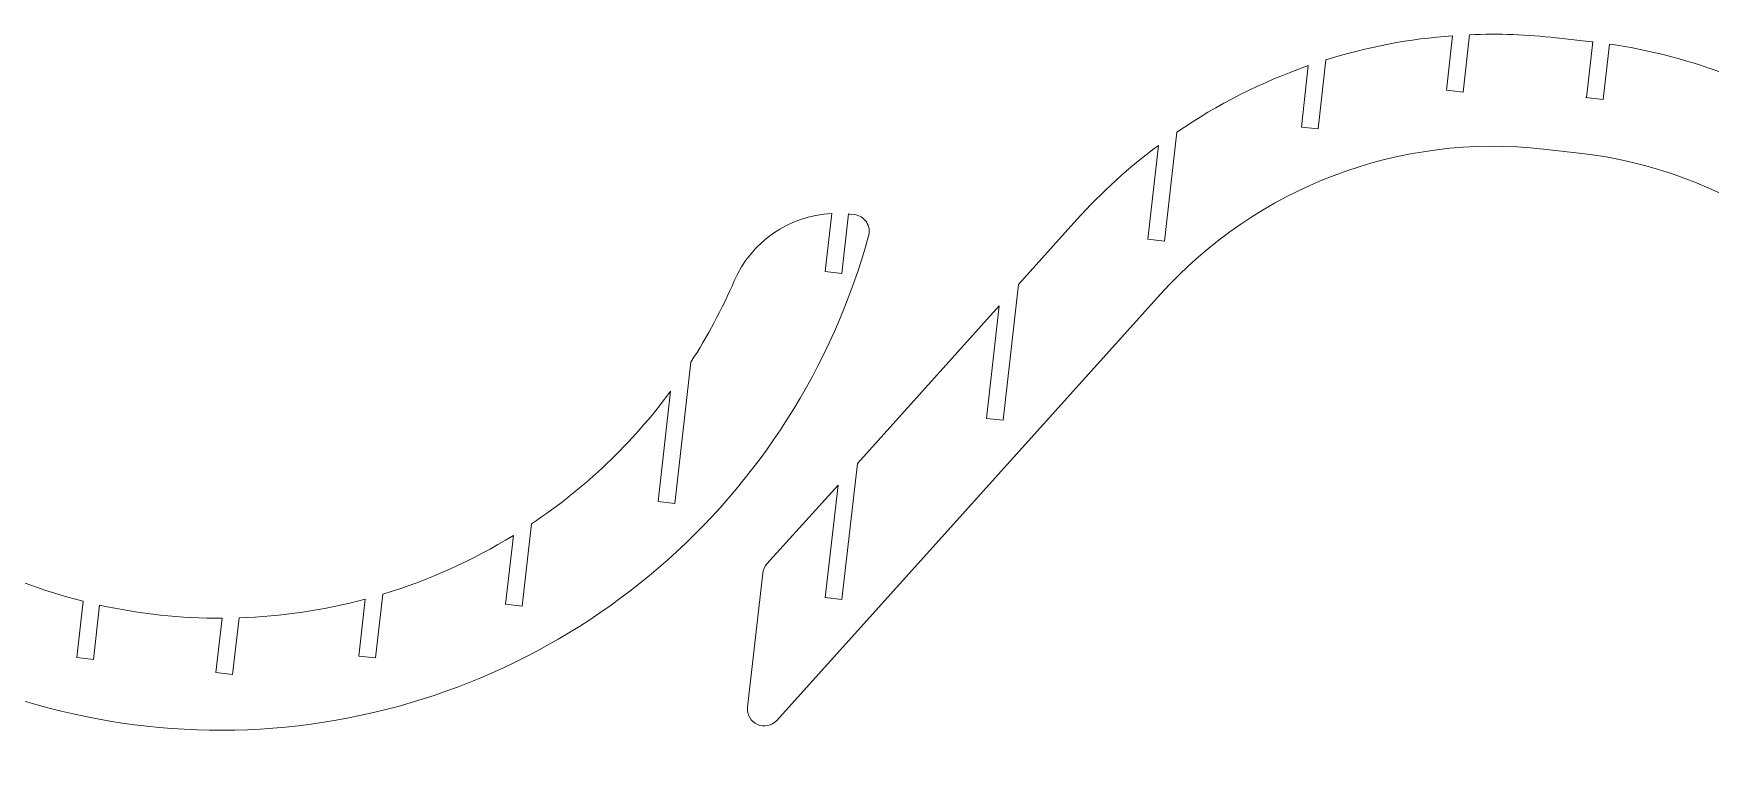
# Model space of a CAD drawing. Header units: millimetres. Extents: x -5830 to -1938, y -580 to 2011.
# Drawn here: x -5247.6 to -4948.2, y -409.8 to -280.5 of the extents above; entities that cross this region are included whole.
import ezdxf

# ---------------------------------------------------------------- set-up
doc = ezdxf.new("R2010")
doc.units = ezdxf.units.MM
doc.header["$MEASUREMENT"] = 0
doc.layers.add('layer 1', color=7, linetype='Continuous')

msp = doc.modelspace()

# ---------------------------------------------------------------- linework, layer by layer
at = {"layer": 'layer 1', "lineweight": 9}
for points in [[(-4994.212, -280.8865), (-5001.8954, -281.4451), (-5009.4885, -282.8897), (-5016.8402, -285.1915)], [(-4994.212, -280.8865), (-5001.8954, -281.4451), (-5009.4885, -282.8897), (-5016.8402, -285.1915)], [(-4995.3136, -290.6134), (-4995.3136, -290.6134), (-4994.212, -280.8865), (-4994.212, -280.8865)], [(-4995.3136, -290.6134), (-4995.3136, -290.6134), (-4994.212, -280.8865), (-4994.212, -280.8865)], [(-4992.3327, -290.951), (-4992.3327, -290.951), (-4991.1731, -280.712), (-4991.1731, -280.712)], [(-4992.3327, -290.951), (-4992.3327, -290.951), (-4991.1731, -280.712), (-4991.1731, -280.712)], [(-4975.7077, -281.2584), (-4980.841, -280.6771), (-4986.0116, -280.4944), (-4991.1731, -280.712)], [(-4975.7077, -281.2584), (-4980.841, -280.6771), (-4986.0116, -280.4944), (-4991.1731, -280.712)], [(-4969.3789, -281.9752), (-4969.3789, -281.9752), (-4975.7077, -281.2584), (-4975.7077, -281.2584)], [(-4969.3789, -281.9752), (-4969.3789, -281.9752), (-4975.7077, -281.2584), (-4975.7077, -281.2584)], [(-4970.3034, -291.9344), (-4970.3034, -291.9344), (-4969.1781, -281.9981), (-4969.1781, -281.9981)], [(-4970.3034, -291.9344), (-4970.3034, -291.9344), (-4969.1781, -281.9981), (-4969.1781, -281.9981)], [(-4969.1781, -281.9981), (-4969.245, -281.9904), (-4969.3119, -281.9828), (-4969.3789, -281.9752)], [(-4969.3789, -281.9752), (-4969.3789, -281.9752), (-4969.1781, -281.9979), (-4969.1781, -281.9979)], [(-4969.1781, -281.9981), (-4969.245, -281.9904), (-4969.3119, -281.9828), (-4969.3789, -281.9752)], [(-4969.3789, -281.9752), (-4969.3789, -281.9752), (-4969.1781, -281.9979), (-4969.1781, -281.9979)], [(-4967.3225, -292.272), (-4967.3225, -292.272), (-4966.2029, -282.3865), (-4966.2029, -282.3865)], [(-4967.3225, -292.272), (-4967.3225, -292.272), (-4966.2029, -282.3865), (-4966.2029, -282.3865)], [(-4944.7001, -288.0185), (-4951.6361, -285.3479), (-4958.8483, -283.4589), (-4966.2029, -282.3865)], [(-4944.7001, -288.0185), (-4951.6361, -285.3479), (-4958.8483, -283.4589), (-4966.2029, -282.3865)], [(-5019.9771, -286.2308), (-5028.2955, -289.1404), (-5036.1928, -293.1368), (-5043.4637, -298.1161)], [(-5019.9771, -286.2308), (-5028.2955, -289.1404), (-5036.1928, -293.1368), (-5043.4637, -298.1161)], [(-5021.22, -297.2054), (-5021.22, -297.2054), (-5019.9771, -286.2308), (-5019.9771, -286.2308)], [(-5021.22, -297.2054), (-5021.22, -297.2054), (-5019.9771, -286.2308), (-5019.9771, -286.2308)], [(-5018.239, -297.543), (-5018.239, -297.543), (-5016.8402, -285.1915), (-5016.8402, -285.1915)], [(-5018.239, -297.543), (-5018.239, -297.543), (-5016.8402, -285.1915), (-5016.8402, -285.1915)], [(-4992.3327, -290.951), (-4992.3327, -290.951), (-4995.3136, -290.6134), (-4995.3136, -290.6134)], [(-4992.3327, -290.951), (-4992.3327, -290.951), (-4995.3136, -290.6134), (-4995.3136, -290.6134)], [(-4970.5042, -291.9117), (-4970.5042, -291.9117), (-4967.3225, -292.272), (-4967.3225, -292.272)], [(-4970.5042, -291.9117), (-4970.5042, -291.9117), (-4967.3225, -292.272), (-4967.3225, -292.272)], [(-4977.9584, -301.1314), (-5003.6394, -298.223), (-5029.1435, -307.9005), (-5046.4307, -327.1131)], [(-4977.9584, -301.1314), (-5003.6394, -298.223), (-5029.1435, -307.9005), (-5046.4307, -327.1131)], [(-5045.668, -317.5796), (-5045.668, -317.5796), (-5043.4637, -298.1161), (-5043.4637, -298.1161)], [(-5045.668, -317.5796), (-5045.668, -317.5796), (-5043.4637, -298.1161), (-5043.4637, -298.1161)], [(-5018.239, -297.543), (-5018.239, -297.543), (-5021.22, -297.2054), (-5021.22, -297.2054)], [(-5018.239, -297.543), (-5018.239, -297.543), (-5021.22, -297.2054), (-5021.22, -297.2054)], [(-5046.7489, -300.4647), (-5052.0235, -304.3988), (-5056.8969, -308.844), (-5061.2982, -313.7355)], [(-5046.7489, -300.4647), (-5052.0235, -304.3988), (-5056.8969, -308.844), (-5061.2982, -313.7355)], [(-5048.6489, -317.242), (-5048.6489, -317.242), (-5046.7489, -300.4647), (-5046.7489, -300.4647)], [(-5048.6489, -317.242), (-5048.6489, -317.242), (-5046.7489, -300.4647), (-5046.7489, -300.4647)], [(-4971.6295, -301.8481), (-4971.6295, -301.8481), (-4977.9584, -301.1314), (-4977.9584, -301.1314)], [(-4971.6295, -301.8481), (-4971.6295, -301.8481), (-4977.9584, -301.1314), (-4977.9584, -301.1314)], [(-4910.419, -342.9976), (-4922.9052, -320.1327), (-4945.743, -304.7798), (-4971.6295, -301.8481)], [(-4910.419, -342.9976), (-4922.9052, -320.1327), (-4945.743, -304.7798), (-4971.6295, -301.8481)], [(-5105.0671, -312.635), (-5112.6799, -313.0043), (-5119.4211, -317.6685), (-5122.4504, -324.6624)], [(-5105.0671, -312.635), (-5112.6799, -313.0043), (-5119.4211, -317.6685), (-5122.4504, -324.6624)], [(-5106.2403, -322.994), (-5106.2403, -322.994), (-5105.0671, -312.635), (-5105.0671, -312.635)], [(-5106.2403, -322.994), (-5106.2403, -322.994), (-5105.0671, -312.635), (-5105.0671, -312.635)], [(-5103.2593, -323.3316), (-5103.2593, -323.3316), (-5102.0571, -312.7159), (-5102.0571, -312.7159)], [(-5103.2593, -323.3316), (-5103.2593, -323.3316), (-5102.0571, -312.7159), (-5102.0571, -312.7159)], [(-5101.8473, -312.7385), (-5101.9172, -312.7306), (-5101.9871, -312.7231), (-5102.0571, -312.7159)], [(-5101.8473, -312.7385), (-5101.9172, -312.7306), (-5101.9871, -312.7231), (-5102.0571, -312.7159)], [(-5101.8473, -312.7385), (-5101.8473, -312.7385), (-5101.0278, -312.8313), (-5101.0278, -312.8313)], [(-5101.8473, -312.7385), (-5101.8473, -312.7385), (-5101.0278, -312.8313), (-5101.0278, -312.8313)], [(-5071.7019, -325.298), (-5071.7019, -325.298), (-5061.2982, -313.7355), (-5061.2982, -313.7355)], [(-5071.7019, -325.298), (-5071.7019, -325.298), (-5061.2982, -313.7355), (-5061.2982, -313.7355)], [(-5045.668, -317.5796), (-5045.668, -317.5796), (-5048.6489, -317.242), (-5048.6489, -317.242)], [(-5045.668, -317.5796), (-5045.668, -317.5796), (-5048.6489, -317.242), (-5048.6489, -317.242)], [(-5103.2593, -323.3316), (-5103.2593, -323.3316), (-5106.2403, -322.994), (-5106.2403, -322.994)], [(-5103.2593, -323.3316), (-5103.2593, -323.3316), (-5106.2403, -322.994), (-5106.2403, -322.994)], [(-5130.2137, -339.1775), (-5127.2314, -334.5607), (-5124.6349, -329.7059), (-5122.4504, -324.6624)], [(-5130.2137, -339.1775), (-5127.2314, -334.5607), (-5124.6349, -329.7059), (-5122.4504, -324.6624)], [(-5074.4505, -349.5677), (-5074.4505, -349.5677), (-5071.7019, -325.298), (-5071.7019, -325.298)], [(-5074.4505, -349.5677), (-5074.4505, -349.5677), (-5071.7019, -325.298), (-5071.7019, -325.298)], [(-5114.8692, -403.1739), (-5114.8692, -403.1739), (-5046.4307, -327.1131), (-5046.4307, -327.1131)], [(-5114.8692, -403.1739), (-5114.8692, -403.1739), (-5046.4307, -327.1131), (-5046.4307, -327.1131)], [(-5100.4844, -357.2861), (-5100.4844, -357.2861), (-5075.1558, -329.1366), (-5075.1558, -329.1366)], [(-5100.4844, -357.2861), (-5100.4844, -357.2861), (-5075.1558, -329.1366), (-5075.1558, -329.1366)], [(-5077.4314, -349.2301), (-5077.4314, -349.2301), (-5075.1558, -329.1366), (-5075.1558, -329.1366)], [(-5077.4314, -349.2301), (-5077.4314, -349.2301), (-5075.1558, -329.1366), (-5075.1558, -329.1366)], [(-5133.0712, -364.409), (-5133.0712, -364.409), (-5130.2137, -339.1775), (-5130.2137, -339.1775)], [(-5133.0712, -364.409), (-5133.0712, -364.409), (-5130.2137, -339.1775), (-5130.2137, -339.1775)], [(-5158.6441, -368.0564), (-5149.07, -361.6573), (-5140.6731, -353.6525), (-5133.8238, -344.3952)], [(-5158.6441, -368.0564), (-5149.07, -361.6573), (-5140.6731, -353.6525), (-5133.8238, -344.3952)], [(-5136.0521, -364.0714), (-5136.0521, -364.0714), (-5133.8238, -344.3952), (-5133.8238, -344.3952)], [(-5136.0521, -364.0714), (-5136.0521, -364.0714), (-5133.8238, -344.3952), (-5133.8238, -344.3952)], [(-5074.4505, -349.5677), (-5074.4505, -349.5677), (-5077.4314, -349.2301), (-5077.4314, -349.2301)], [(-5074.4505, -349.5677), (-5074.4505, -349.5677), (-5077.4314, -349.2301), (-5077.4314, -349.2301)], [(-5103.233, -381.5559), (-5103.233, -381.5559), (-5100.4844, -357.2861), (-5100.4844, -357.2861)], [(-5103.233, -381.5559), (-5103.233, -381.5559), (-5100.4844, -357.2861), (-5100.4844, -357.2861)], [(-5116.6178, -375.2163), (-5116.6178, -375.2163), (-5103.9383, -361.1247), (-5103.9383, -361.1247)], [(-5116.6178, -375.2163), (-5116.6178, -375.2163), (-5103.9383, -361.1247), (-5103.9383, -361.1247)], [(-5106.214, -381.2183), (-5106.214, -381.2183), (-5103.9383, -361.1247), (-5103.9383, -361.1247)], [(-5106.214, -381.2183), (-5106.214, -381.2183), (-5103.9383, -361.1247), (-5103.9383, -361.1247)], [(-5133.0712, -364.409), (-5133.0712, -364.409), (-5136.0521, -364.0714), (-5136.0521, -364.0714)], [(-5133.0712, -364.409), (-5133.0712, -364.409), (-5136.0521, -364.0714), (-5136.0521, -364.0714)], [(-5160.3082, -382.7506), (-5160.3082, -382.7506), (-5158.6441, -368.0564), (-5158.6441, -368.0564)], [(-5160.3082, -382.7506), (-5160.3082, -382.7506), (-5158.6441, -368.0564), (-5158.6441, -368.0564)], [(-5185.2272, -380.6242), (-5177.0347, -378.1431), (-5169.1947, -374.6203), (-5161.8995, -370.1424)], [(-5185.2272, -380.6242), (-5177.0347, -378.1431), (-5169.1947, -374.6203), (-5161.8995, -370.1424)], [(-5163.2892, -382.413), (-5163.2892, -382.413), (-5161.8995, -370.1424), (-5161.8995, -370.1424)], [(-5163.2892, -382.413), (-5163.2892, -382.413), (-5161.8995, -370.1424), (-5161.8995, -370.1424)], [(-5259.9395, -373.85), (-5253.1894, -377.3207), (-5246.0661, -380.0117), (-5238.7072, -381.8708)], [(-5259.9395, -373.85), (-5253.1894, -377.3207), (-5246.0661, -380.0117), (-5238.7072, -381.8708)], [(-5117.3686, -376.8854), (-5117.3686, -376.8854), (-5120.0803, -400.8297), (-5120.0803, -400.8297)], [(-5117.3686, -376.8854), (-5117.3686, -376.8854), (-5120.0803, -400.8297), (-5120.0803, -400.8297)], [(-5116.6178, -375.2163), (-5117.0358, -375.6809), (-5117.2983, -376.2644), (-5117.3686, -376.8854)], [(-5116.6178, -375.2163), (-5117.0358, -375.6809), (-5117.2983, -376.2644), (-5117.3686, -376.8854)], [(-5239.8496, -391.9584), (-5239.8496, -391.9584), (-5238.7072, -381.8708), (-5238.7072, -381.8708)], [(-5239.8496, -391.9584), (-5239.8496, -391.9584), (-5238.7072, -381.8708), (-5238.7072, -381.8708)], [(-5236.8687, -392.2959), (-5236.8687, -392.2959), (-5235.7668, -382.5666), (-5235.7668, -382.5666)], [(-5236.8687, -392.2959), (-5236.8687, -392.2959), (-5235.7668, -382.5666), (-5235.7668, -382.5666)], [(-5235.7668, -382.5666), (-5228.5839, -384.1521), (-5221.2481, -384.9402), (-5213.8923, -384.9166)], [(-5235.7668, -382.5666), (-5228.5839, -384.1521), (-5221.2481, -384.9402), (-5213.8923, -384.9166)], [(-5210.8669, -384.8612), (-5203.2574, -384.6064), (-5195.7018, -383.4835), (-5188.3472, -381.5141)], [(-5210.8669, -384.8612), (-5203.2574, -384.6064), (-5195.7018, -383.4835), (-5188.3472, -381.5141)], [(-5189.4967, -391.6642), (-5189.4967, -391.6642), (-5188.3472, -381.5141), (-5188.3472, -381.5141)], [(-5189.4967, -391.6642), (-5189.4967, -391.6642), (-5188.3472, -381.5141), (-5188.3472, -381.5141)], [(-5186.5157, -392.0018), (-5186.5157, -392.0018), (-5185.2272, -380.6242), (-5185.2272, -380.6242)], [(-5186.5157, -392.0018), (-5186.5157, -392.0018), (-5185.2272, -380.6242), (-5185.2272, -380.6242)], [(-5160.3082, -382.7506), (-5160.3082, -382.7506), (-5163.2892, -382.413), (-5163.2892, -382.413)], [(-5160.3082, -382.7506), (-5160.3082, -382.7506), (-5163.2892, -382.413), (-5163.2892, -382.413)], [(-5103.233, -381.5559), (-5103.233, -381.5559), (-5106.214, -381.2183), (-5106.214, -381.2183)], [(-5103.233, -381.5559), (-5103.233, -381.5559), (-5106.214, -381.2183), (-5106.214, -381.2183)], [(-5214.9933, -394.6383), (-5214.9933, -394.6383), (-5213.8923, -384.9166), (-5213.8923, -384.9166)], [(-5214.9933, -394.6383), (-5214.9933, -394.6383), (-5213.8923, -384.9166), (-5213.8923, -384.9166)], [(-5212.0124, -394.9759), (-5212.0124, -394.9759), (-5210.8669, -384.8612), (-5210.8669, -384.8612)], [(-5212.0124, -394.9759), (-5212.0124, -394.9759), (-5210.8669, -384.8612), (-5210.8669, -384.8612)], [(-5239.8496, -391.9584), (-5239.8496, -391.9584), (-5236.8687, -392.2959), (-5236.8687, -392.2959)], [(-5239.8496, -391.9584), (-5239.8496, -391.9584), (-5236.8687, -392.2959), (-5236.8687, -392.2959)], [(-5186.5157, -392.0018), (-5186.5157, -392.0018), (-5189.4967, -391.6642), (-5189.4967, -391.6642)], [(-5186.5157, -392.0018), (-5186.5157, -392.0018), (-5189.4967, -391.6642), (-5189.4967, -391.6642)], [(-5212.0124, -394.9759), (-5212.0124, -394.9759), (-5214.9933, -394.6383), (-5214.9933, -394.6383)], [(-5212.0124, -394.9759), (-5212.0124, -394.9759), (-5214.9933, -394.6383), (-5214.9933, -394.6383)]]:
    msp.add_open_spline(points, degree=3, dxfattribs=at)
for points in [[(-5098.4719, -316.6045), (-5098.2405, -315.7593), (-5098.3902, -314.8552), (-5098.8816, -314.1298), (-5098.8816, -314.1298), (-5099.3731, -313.4043), (-5100.1571, -312.9299), (-5101.0278, -312.8313)], [(-5098.4719, -316.6045), (-5098.2405, -315.7593), (-5098.3902, -314.8552), (-5098.8816, -314.1298), (-5098.8816, -314.1298), (-5099.3731, -313.4043), (-5100.1571, -312.9299), (-5101.0278, -312.8313)], [(-5319.5321, -342.4307), (-5296.078, -385.3801), (-5248.8935, -409.785), (-5200.2879, -404.1065), (-5200.2879, -404.1065), (-5151.6823, -398.428), (-5111.394, -363.8037), (-5098.4719, -316.6045)], [(-5319.5321, -342.4307), (-5296.078, -385.3801), (-5248.8935, -409.785), (-5200.2879, -404.1065), (-5200.2879, -404.1065), (-5151.6823, -398.428), (-5111.394, -363.8037), (-5098.4719, -316.6045)], [(-5120.0803, -400.8297), (-5120.2271, -402.1257), (-5119.5196, -403.3681), (-5118.3301, -403.9032), (-5118.3301, -403.9032), (-5117.1406, -404.4383), (-5115.7417, -404.1435), (-5114.8692, -403.1739)], [(-5120.0803, -400.8297), (-5120.2271, -402.1257), (-5119.5196, -403.3681), (-5118.3301, -403.9032), (-5118.3301, -403.9032), (-5117.1406, -404.4383), (-5115.7417, -404.1435), (-5114.8692, -403.1739)]]:
    msp.add_open_spline(points, degree=3, knots=[0, 0, 0, 0, 0.33333333, 0.33333333, 0.33333333, 0.33333333, 1, 1, 1, 1], dxfattribs=at)

doc.saveas('drawing.dxf')
